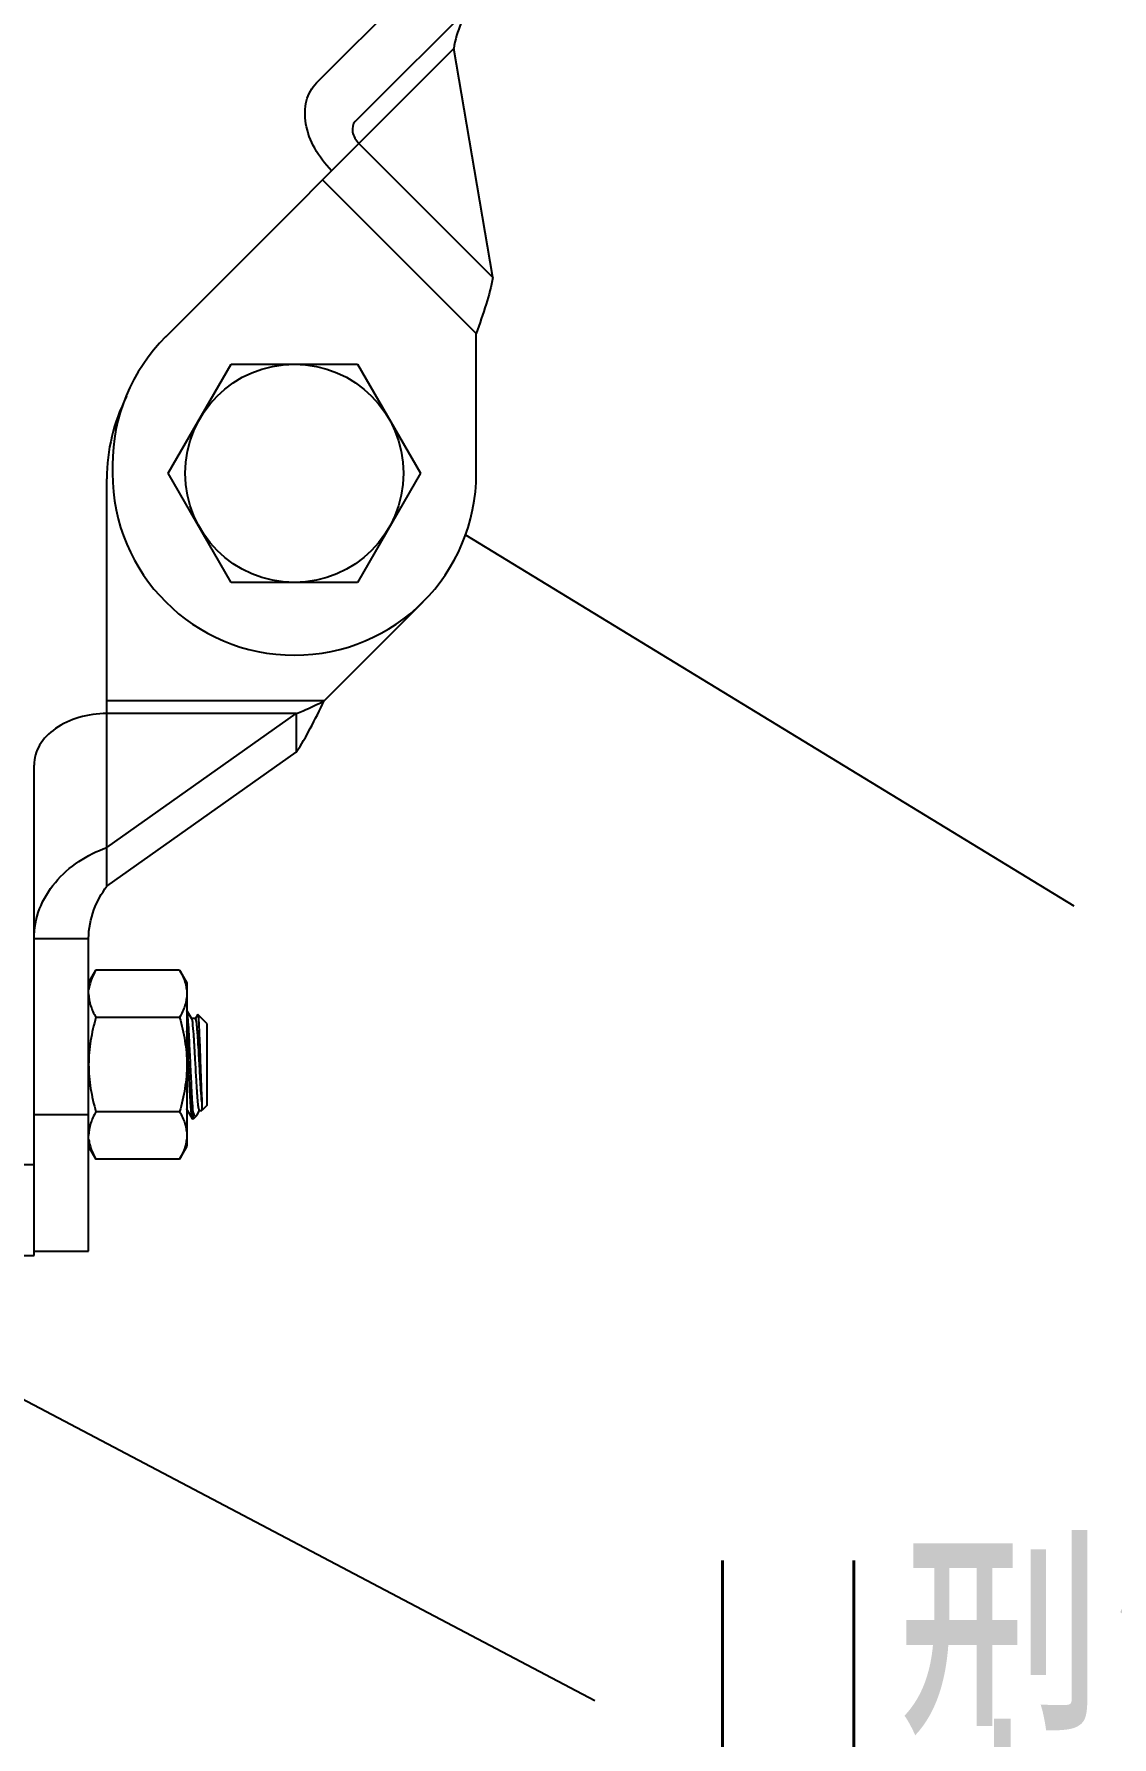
# Model space of a CAD drawing. Extents: x 1382187 to 1725648, y 860327 to 1571294.
# Drawn here: x 1528697 to 1530074, y 1247687 to 1249861 of the extents above; entities that cross this region are included whole.
import ezdxf

# ---------------------------------------------------------------- set-up
doc = ezdxf.new("R2010")
doc.units = 0
doc.header["$LTSCALE"] = 1000
doc.header["$MEASUREMENT"] = 0
doc.layers.add('W_DIM', color=4, linetype='Continuous')
doc.styles.get("Standard").update_dxf_attribs({"font": 'gbenor.shx', "bigfont": 'gbcbig.shx'})
doc.styles.add('wwp100', font='txt.shx', dxfattribs={"width": 0.7, "height": 400, "bigfont": 'hztxt.shx'})
doc.dimstyles.get("Standard").update_dxf_attribs({"dimtxt": 0.18, "dimasz": 0.18, "dimexe": 0.18, "dimexo": 0.0625, "dimgap": 0.09, "dimtad": 0, "dimtih": 1, "dimtoh": 1, "dimdec": 4, "dimzin": 0, "dimdsep": 46, "dimtxsty": 'Standard', "dimcen": 0.09, "dimadec": 0, "dimazin": 0, "dimtfac": 1, "dimtdec": 4, "dimtofl": 0, "dimtmove": 0, "dimatfit": 3, "dimfxl": 0, "dimtolj": 1, "dimtzin": 0, "dimarcsym": 0})

msp = doc.modelspace()

# ---------------------------------------------------------------- linework, layer by layer
at = {"linetype": 'Continuous'}
for p, q in [((1529057.9, 1249799.1), (1529228.3, 1249969.5)), ((1529107.2, 1249749.8), (1529277.6, 1249920.2)), ((1528865.2, 1249475), (1529233, 1249842.8)), ((1529283.1, 1249550.7), (1529233, 1249842.8)), ((1529283.1, 1249550.7), (1529112, 1249721.8)), ((1529065.5, 1249675.3), (1529261.8, 1249479)), ((1529261.8, 1249300.6), (1529261.8, 1249479)), ((1528868.5, 1249300.6), (1528949, 1249440)), ((1528949, 1249440), (1529110, 1249440)), ((1529110, 1249440), (1529190.5, 1249300.6)), ((1528797.2, 1249310.8), (1528797.2, 1249300.6)), ((1528949, 1249161.2), (1528868.5, 1249300.6)), ((1529190.5, 1249300.6), (1529110, 1249161.2)), ((1528790, 1248773.4), (1528790, 1249293.4)), ((1529110, 1249161.2), (1528949, 1249161.2)), ((1529067.7, 1249010.2), (1529193.8, 1249136.3)), ((1529067.7, 1249010.2), (1528790, 1249010.2)), ((1529032, 1248993.8), (1528790, 1248993.8)), ((1528790, 1248822.7), (1529032, 1248993.8)), ((1529032, 1248993.8), (1529032, 1248944.5)), ((1528790, 1248773.4), (1529032, 1248944.5)), ((1528697.1, 1248301.7), (1528697.1, 1248928.1)), ((1528697.1, 1248706.5), (1528766.8, 1248706.5)), ((1528766.8, 1248307.5), (1528766.8, 1248706.5)), ((1528766.8, 1248650.1), (1528776.1, 1248666.3)), ((1528882.9, 1248666.3), (1528776.1, 1248666.3)), ((1528882.9, 1248666.3), (1528892.2, 1248650.1)), ((1528892.2, 1248650.1), (1528892.2, 1248441.1)), ((1528882.9, 1248605.9), (1528776.1, 1248605.9)), ((1528898.5, 1248604), (1528892.2, 1248614.8)), ((1528903.3, 1248604.3), (1528898.2, 1248604.3)), ((1528906.1, 1248609.4), (1528903.1, 1248604.3)), ((1528906.1, 1248609.4), (1528906.2, 1248609.4)), ((1528917.8, 1248597.9), (1528906.2, 1248609.4)), ((1528917.8, 1248597.9), (1528917.8, 1248493.3)), ((1528911.4, 1248498.1), (1528911.4, 1248486.9)), ((1528697.1, 1248481.7), (1528766.8, 1248481.7)), ((1528882.9, 1248485.3), (1528776.1, 1248485.3)), ((1528892.2, 1248486.9), (1528893.1, 1248486.9)), ((1528892.8, 1248487.2), (1528892.6, 1248487.5)), ((1528892.8, 1248487.2), (1528899.2, 1248476.1)), ((1528899.5, 1248475.9), (1528899.2, 1248476.1)), ((1528900.4, 1248475.9), (1528899.5, 1248475.9)), ((1528900.4, 1248475.9), (1528900.4, 1248484.7)), ((1528904.3, 1248479.8), (1528900.4, 1248475.9)), ((1528904.3, 1248479.8), (1528904.9, 1248480.7)), ((1528904.9, 1248480.7), (1528908.5, 1248486.9)), ((1528908.4, 1248486.9), (1528911.4, 1248486.9)), ((1528917.8, 1248493.3), (1528911.4, 1248486.9)), ((1528766.8, 1248441.1), (1528776.1, 1248424.9)), ((1528882.9, 1248424.9), (1528892.2, 1248441.1)), ((1528627.4, 1248417.8), (1528697.1, 1248417.8)), ((1528882.9, 1248424.9), (1528776.1, 1248424.9)), ((1528627.4, 1248301.7), (1528697.1, 1248301.7)), ((1528697.1, 1248307.5), (1528766.8, 1248307.5))]:
    msp.add_line(p, q, dxfattribs=at)
msp.add_circle((1529029.5, 1249300.6), 139.4, dxfattribs=at)
for centre, radius, start, end in [((1529029.5, 1249310.8), 232.3, 135, 180), ((1529022.3, 1249293.4), 232.3, 152.9997, 180), ((1529029.5, 1249300.6), 232.3, 180, 0), ((1528813.7, 1248636), 47, 172.5984, 173.3691), ((1528897, 1248489.2), 4.7, 198.4953, 200.8866), ((1528813.7, 1248455.2), 47, 186.6309, 187.4031)]:
    msp.add_arc(centre, radius, start, end, dxfattribs=at)
for points, knots in [([(1529263.8, 1249906.5), (1529255, 1249897.6), (1529241.2, 1249877.4), (1529234.8, 1249854), (1529233, 1249842.8)], [0, 0, 0, 0, 0.522516, 1, 1, 1, 1]), ([(1529077.1, 1249686.9), (1529068.7, 1249695.4), (1529054.4, 1249714), (1529042.7, 1249745.3), (1529042.5, 1249775.7), (1529051.7, 1249792.9), (1529057.9, 1249799.1)], [0, 0, 0, 0, 0.287971, 0.555344, 0.790532, 1, 1, 1, 1]), ([(1529107.2, 1249749.8), (1529104, 1249746.6), (1529102, 1249734.8), (1529107.9, 1249725.8), (1529112, 1249721.8)], [0, 0, 0, 0, 0.440241, 1, 1, 1, 1]), ([(1529283.1, 1249550.7), (1529281, 1249539.2), (1529274.2, 1249515.1), (1529266.1, 1249491.5), (1529261.8, 1249479)], [0, 0, 0, 0, 0.468219, 1, 1, 1, 1]), ([(1528790, 1248993.8), (1528778, 1248993.8), (1528754.8, 1248990.7), (1528724.4, 1248976.9), (1528702.7, 1248955.5), (1528697.1, 1248936.8), (1528697.1, 1248928.1)], [0, 0, 0, 0, 0.287969, 0.555344, 0.790533, 1, 1, 1, 1]), ([(1529032, 1248993.8), (1529035, 1248994.9), (1529047.2, 1248999.7), (1529058.8, 1249005.7), (1529067.7, 1249010.2)], [0, 0, 0, 0, 0.244001, 1, 1, 1, 1]), ([(1529032, 1248944.5), (1529038.6, 1248954.1), (1529050.9, 1248975.9), (1529061.8, 1248998.3), (1529067.7, 1249010.2)], [0, 0, 0, 0, 0.468219, 1, 1, 1, 1]), ([(1528697.1, 1248706.5), (1528697.1, 1248719.3), (1528702.1, 1248745.5), (1528729.7, 1248791), (1528765, 1248814), (1528790, 1248822.7)], [0, 0, 0, 0, 0.244342, 0.495326, 1, 1, 1, 1]), ([(1528766.8, 1248706.5), (1528766.8, 1248719), (1528771.4, 1248743.1), (1528783.3, 1248764.2), (1528790, 1248773.4)], [0, 0, 0, 0, 0.522516, 1, 1, 1, 1]), ([(1528776.1, 1248666.3), (1528775, 1248664.3), (1528770.9, 1248656.7), (1528768, 1248648.4), (1528767.2, 1248642)], [0, 0, 0, 0, 0.26074, 1, 1, 1, 1]), ([(1528882.9, 1248666.3), (1528885.6, 1248661.6), (1528890.3, 1248651.9), (1528892.2, 1248641.3), (1528892.2, 1248636.1)], [0, 0, 0, 0, 0.514931, 1, 1, 1, 1]), ([(1528766.8, 1248636.1), (1528766.8, 1248631), (1528768.7, 1248620.3), (1528773.4, 1248610.7), (1528776.1, 1248605.9)], [0, 0, 0, 0, 0.485069, 1, 1, 1, 1]), ([(1528892.2, 1248636.1), (1528892.2, 1248631), (1528890.3, 1248620.3), (1528885.6, 1248610.7), (1528882.9, 1248605.9)], [0, 0, 0, 0, 0.485069, 1, 1, 1, 1]), ([(1528776.1, 1248605.9), (1528773.3, 1248596.1), (1528768.6, 1248576.2), (1528766.8, 1248555.8), (1528766.8, 1248545.6)], [0, 0, 0, 0, 0.500104, 1, 1, 1, 1]), ([(1528882.9, 1248605.9), (1528885.7, 1248596.1), (1528890.4, 1248576.2), (1528892.2, 1248555.8), (1528892.2, 1248545.6)], [0, 0, 0, 0, 0.500104, 1, 1, 1, 1]), ([(1528900.4, 1248484.7), (1528899.4, 1248495.2), (1528898.5, 1248512.8), (1528897.3, 1248537.5), (1528896.3, 1248558.6), (1528895.3, 1248578.4), (1528894.5, 1248595.1), (1528893.4, 1248606.7), (1528893, 1248612.9), (1528892.2, 1248614.8)], [0, 0, 0, 0, 0.242677, 0.403766, 0.571084, 0.728325, 0.86011, 0.953625, 1, 1, 1, 1]), ([(1528898.8, 1248603.2), (1528898.8, 1248603.3), (1528898.7, 1248603.6), (1528898.6, 1248603.9), (1528898.5, 1248604)], [0, 0, 0, 0, 0.571751, 1, 1, 1, 1]), ([(1528908.4, 1248486.9), (1528908, 1248486.9), (1528907.6, 1248488.8), (1528907, 1248491.3), (1528906.5, 1248496.3), (1528905.9, 1248502.6), (1528905.4, 1248510.6), (1528904.5, 1248523.2), (1528903.6, 1248540.3), (1528902.5, 1248560.7), (1528901.4, 1248579.2), (1528900.2, 1248593.1), (1528899.6, 1248600.6), (1528898.8, 1248603.2)], [0, 0, 0, 0, 0.00993, 0.035692, 0.077147, 0.133012, 0.201431, 0.280113, 0.457397, 0.641103, 0.8066, 0.931746, 1, 1, 1, 1]), ([(1528911.4, 1248498.1), (1528910.5, 1248507.8), (1528909.6, 1248523.6), (1528908.3, 1248545.5), (1528907.4, 1248563.1), (1528906.5, 1248576.9), (1528905.8, 1248586.7), (1528905.3, 1248592.7), (1528904.9, 1248597.4), (1528904.4, 1248601.1), (1528904, 1248602.9), (1528903.6, 1248604.3), (1528903.3, 1248604.3)], [0, 0, 0, 0, 0.275467, 0.445769, 0.616141, 0.769932, 0.835819, 0.892144, 0.937558, 0.970974, 0.991706, 1, 1, 1, 1]), ([(1528906.2, 1248609.4), (1528906.5, 1248609.2), (1528906.6, 1248607.8), (1528907, 1248605.5), (1528907.2, 1248601.6), (1528907.7, 1248594.1), (1528908.2, 1248582), (1528908.8, 1248565.4), (1528909.4, 1248547.1), (1528910.2, 1248524.4), (1528910.8, 1248508.1), (1528911.4, 1248498.1)], [0, 0, 0, 0, 0.009691, 0.032013, 0.066681, 0.112991, 0.236161, 0.390242, 0.560502, 0.730169, 1, 1, 1, 1]), ([(1528898.8, 1248477.4), (1528898.4, 1248479.4), (1528897.8, 1248484.6), (1528896.6, 1248499.4), (1528895.4, 1248523.9), (1528893.9, 1248555.7), (1528892.9, 1248578), (1528892.2, 1248588.6)], [0, 0, 0, 0, 0.052851, 0.14115, 0.400167, 0.712507, 1, 1, 1, 1]), ([(1528766.8, 1248545.6), (1528766.8, 1248535.4), (1528768.6, 1248515), (1528773.3, 1248495.1), (1528776.1, 1248485.3)], [0, 0, 0, 0, 0.499896, 1, 1, 1, 1]), ([(1528892.2, 1248545.6), (1528892.2, 1248535.4), (1528890.4, 1248515), (1528885.7, 1248495.1), (1528882.9, 1248485.3)], [0, 0, 0, 0, 0.499896, 1, 1, 1, 1]), ([(1528776.1, 1248485.3), (1528773.4, 1248480.5), (1528768.7, 1248470.9), (1528766.8, 1248460.2), (1528766.8, 1248455.1)], [0, 0, 0, 0, 0.514931, 1, 1, 1, 1]), ([(1528882.9, 1248485.3), (1528885.6, 1248480.5), (1528890.3, 1248470.9), (1528892.2, 1248460.2), (1528892.2, 1248455.1)], [0, 0, 0, 0, 0.514931, 1, 1, 1, 1]), ([(1528900.4, 1248484.7), (1528900.6, 1248483.8), (1528901.2, 1248482.1), (1528902, 1248480.3), (1528903.2, 1248479.1), (1528904, 1248479.5), (1528904.3, 1248479.8)], [0, 0, 0, 0, 0.409984, 0.688664, 0.852512, 1, 1, 1, 1]), ([(1528892.2, 1248455.1), (1528892.2, 1248449.9), (1528890.3, 1248439.3), (1528885.6, 1248429.6), (1528882.9, 1248424.9)], [0, 0, 0, 0, 0.485069, 1, 1, 1, 1]), ([(1528767.2, 1248449.2), (1528767.4, 1248447.1), (1528769.1, 1248438.6), (1528772.8, 1248430.6), (1528776.1, 1248424.9)], [0, 0, 0, 0, 0.241319, 1, 1, 1, 1])]:
    msp.add_open_spline(points, degree=3, knots=knots, dxfattribs=at)
for points in [[(1528892.6, 1248487.7), (1528892.4, 1248488.2), (1528892.3, 1248488.6), (1528892.2, 1248489)], [(1528899.2, 1248476.1), (1528899, 1248476.5), (1528898.9, 1248477), (1528898.8, 1248477.4)]]:
    msp.add_open_spline(points, degree=3, dxfattribs=at)

# ---------------------------------------------------------------- texts
at = {"layer": 'W_DIM', "color": 7, "style": 'wwp100', "width": 0.7}
msp.add_text('U型管吊架', height=400, dxfattribs=at).set_placement((1529528.1, 1247512.5))

# ---------------------------------------------------------------- leaders
for points in [[(1529248.2, 1249222.2), (1530024.9, 1248748.5)], [(1528621.6, 1248150.5), (1529413, 1247733.7)]]:
    msp.add_leader(points, dimstyle='Standard', override={"dimgap": 20, "dimtad": 0})

doc.saveas('drawing.dxf')
